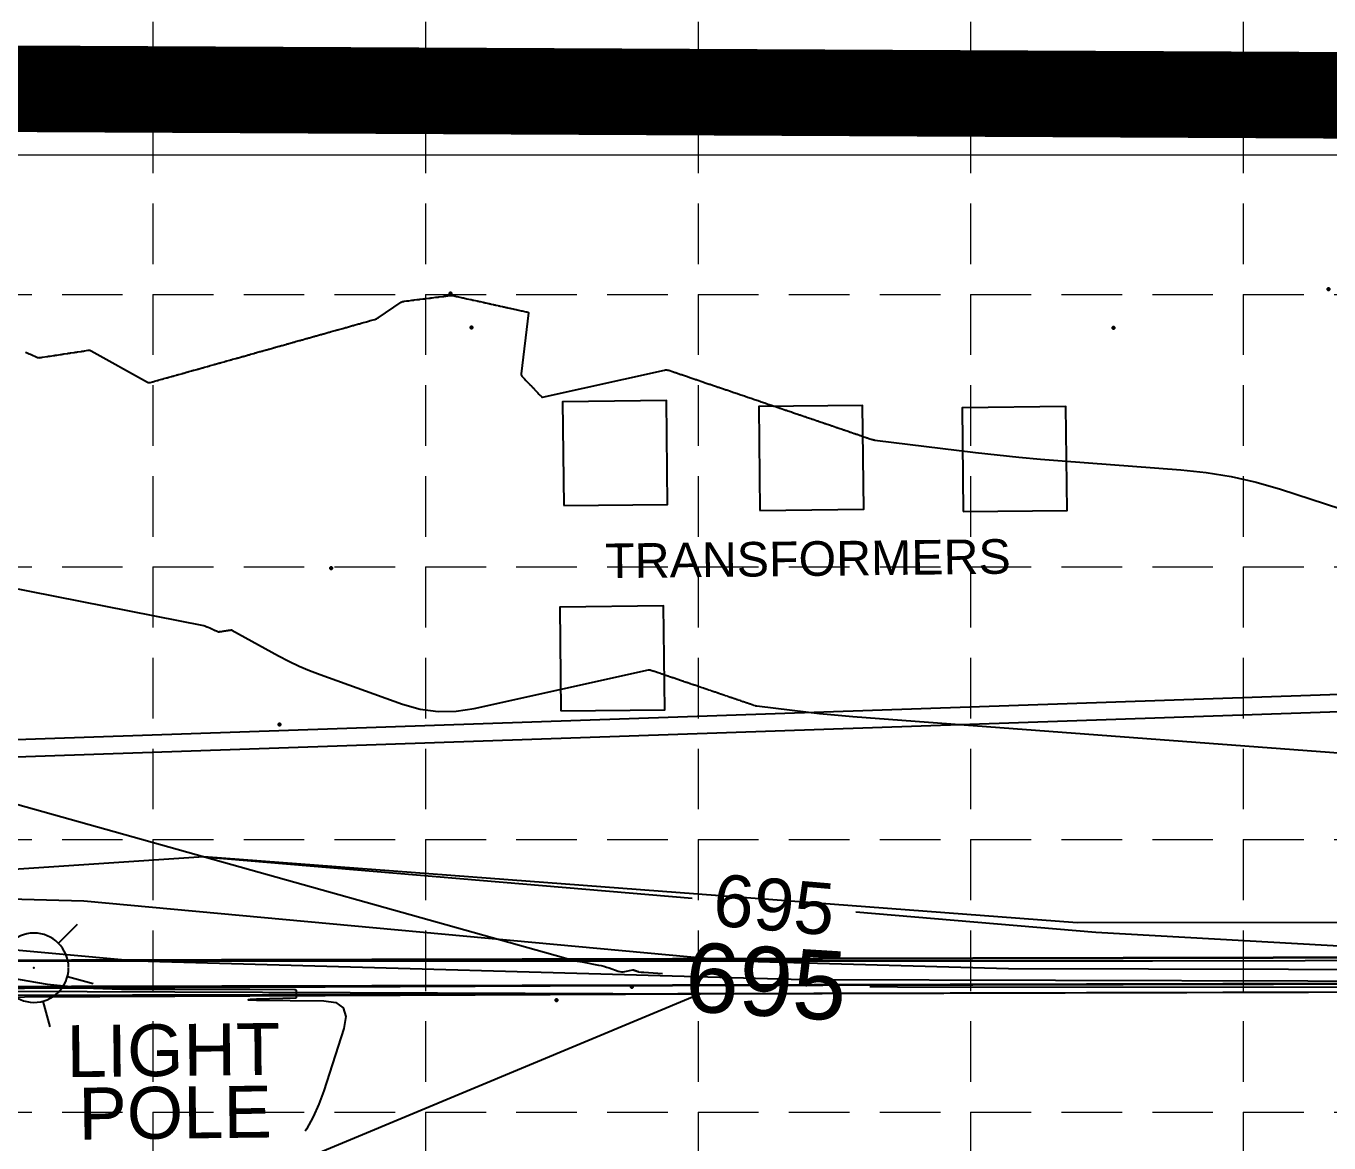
# Model space of a CAD drawing. Header units: feet. Extents: x 2331696 to 2332706, y 6924295 to 6924927.
# Drawn here: x 2331925.9 to 2332001.2, y 6924750.9 to 6924815.4 of the extents above; entities that cross this region are included whole.
import ezdxf
from ezdxf.enums import TextEntityAlignment as Align

# ---------------------------------------------------------------- set-up
doc = ezdxf.new("R2010")
doc.units = ezdxf.units.FT
doc.header["$MEASUREMENT"] = 0
doc.linetypes.add('DASHED', pattern=[0.75, 0.5, -0.25])
doc.linetypes.add('HIDDEN', pattern=[0.375, 0.25, -0.125])
doc.layers.add('A-Wall-Prht-N', color=142, linetype='Continuous', lineweight=35)
for name, color, linetype in [('BNDY', 7, 'Continuous'), ('EC', 35, 'Continuous'), ('EX-LIGHT-POLE', 11, 'Continuous'), ('EX-SPOT-ELEV', 7, 'Continuous'), ('EX-SS', 90, 'Continuous'), ('EX-STRUCT', 11, 'Continuous'), ('GRID', 254, 'HIDDEN'), ('Level 58', 7, 'Continuous'), ('PC', 35, 'Continuous'), ('PROP-B-CURB', 15, 'Continuous'), ('PROP-F-CURB', 4, 'Continuous'), ('SRF-FLT', 7, 'Continuous'), ('TXT-FRZ', 4, 'Continuous')]:
    doc.layers.add(name, color=color, linetype=linetype)
doc.styles.get("Standard").update_dxf_attribs({"font": 'ARIAL.TTF'})

# ---------------------------------------------------------------- blocks, each defined once
blk = doc.blocks.new('SURFPT_253')
at = {"layer": 'Level 58', "color": 51, "linetype": 'Continuous', "lineweight": 53}
blk.add_point((0, 0), dxfattribs=at)
blk = doc.blocks.new('SURFPT_254')
at = {"layer": 'Level 58', "color": 51, "linetype": 'Continuous', "lineweight": 53}
blk.add_point((0, 0), dxfattribs=at)
blk = doc.blocks.new('SURFPT_745')
at = {"layer": 'Level 58', "color": 51, "linetype": 'Continuous', "lineweight": 53}
blk.add_point((0, 0), dxfattribs=at)
blk = doc.blocks.new('SURFPT_754')
at = {"layer": 'Level 58', "color": 51, "linetype": 'Continuous', "lineweight": 53}
blk.add_point((0, 0), dxfattribs=at)
blk = doc.blocks.new('SURFPT_755')
at = {"layer": 'Level 58', "color": 51, "linetype": 'Continuous', "lineweight": 53}
blk.add_point((0, 0), dxfattribs=at)
blk = doc.blocks.new('SURFPT_771')
at = {"layer": 'Level 58', "color": 51, "linetype": 'Continuous', "lineweight": 53}
blk.add_point((0, 0), dxfattribs=at)
blk = doc.blocks.new('SURFPT_772')
at = {"layer": 'Level 58', "color": 51, "linetype": 'Continuous', "lineweight": 53}
blk.add_point((0, 0), dxfattribs=at)
blk = doc.blocks.new('SURFPT_773')
at = {"layer": 'Level 58', "color": 51, "linetype": 'Continuous', "lineweight": 53}
blk.add_point((0, 0), dxfattribs=at)
blk = doc.blocks.new('SURFPT_642')
at = {"layer": 'Level 58', "color": 51, "linetype": 'Continuous', "lineweight": 53}
blk.add_point((0, 0), dxfattribs=at)
blk = doc.blocks.new('SURFPT_643')
at = {"layer": 'Level 58', "color": 51, "linetype": 'Continuous', "lineweight": 53}
blk.add_point((0, 0), dxfattribs=at)

msp = doc.modelspace()

# ---------------------------------------------------------------- linework, layer by layer
at = {"layer": 'A-Wall-Prht-N', "color": 7}
msp.add_lwpolyline([(2332342.046, 6924782.164), (2332346.046, 6924782.182), (2332350.566, 6924777.701), (2332521.074, 6924778.435, -0.003954), (2332529.18, 6924778.406), (2332571.605, 6924777.918), (2332571.623, 6924779.417), (2332529.197, 6924779.906, 0.003954), (2332521.067, 6924779.935), (2332351.18, 6924779.204), (2332346.661, 6924783.684), (2332341.419, 6924783.662), (2332336.938, 6924779.142), (2332212.825, 6924778.608, 0.03431), (2332178.373, 6924776.092), (2332087.926, 6924763.209, -0.034816), (2332067.394, 6924761.73), (2331919.799, 6924761.393), (2331919.802, 6924759.893), (2332067.397, 6924760.23, 0.034816), (2332088.138, 6924761.724), (2332178.585, 6924774.607, -0.03431), (2332212.832, 6924777.108), (2332337.566, 6924777.645)], format="xyb", close=True, dxfattribs=at)
at = {"layer": 'BNDY', "linetype": 'Continuous', "lineweight": 0}
msp.add_lwpolyline([(2332407.681, 6924806.487), (2332041.18, 6924807.948), (2331770.228, 6924807.948), (2331758.557, 6924760.997), (2331747.073, 6924740.516), (2331779.692, 6924716.106), (2331821.81, 6924719.35), (2331922.003, 6924717.654), (2331921.934, 6924691.763), (2331923.208, 6924656.959), (2331965.925, 6924658.843), (2331963.632, 6924721.698), (2332002.581, 6924722.535), (2332003.901, 6924704.099), (2332100.536, 6924705.982), (2332103.049, 6924720.008), (2332172.135, 6924721.191), (2332172.838, 6924658.214), (2332216.086, 6924649.985), (2332218.475, 6924510.309)], dxfattribs=at)
at = {"layer": 'EC', "flags": 128}
for points, elevation in [([(2331925.834, 6924796.566), (2331925.906, 6924796.534), (2331925.977, 6924796.503), (2331926.049, 6924796.472), (2331926.12, 6924796.441), (2331926.528, 6924796.262), (2331926.556, 6924796.252), (2331926.584, 6924796.246), (2331926.613, 6924796.244), (2331926.643, 6924796.247), (2331926.74, 6924796.261), (2331926.76, 6924796.264), (2331926.781, 6924796.267), (2331926.802, 6924796.27), (2331926.823, 6924796.274), (2331927.066, 6924796.31), (2331927.119, 6924796.318), (2331927.171, 6924796.326), (2331927.223, 6924796.334), (2331927.275, 6924796.341), (2331927.476, 6924796.372), (2331927.519, 6924796.378), (2331927.562, 6924796.385), (2331927.605, 6924796.391), (2331927.648, 6924796.398), (2331927.864, 6924796.43), (2331927.91, 6924796.437), (2331927.956, 6924796.444), (2331928.002, 6924796.451), (2331928.048, 6924796.458), (2331928.261, 6924796.489), (2331928.306, 6924796.496), (2331928.352, 6924796.503), (2331928.398, 6924796.51), (2331928.443, 6924796.517), (2331928.658, 6924796.549), (2331928.704, 6924796.556), (2331928.75, 6924796.563), (2331928.796, 6924796.57), (2331928.842, 6924796.577), (2331929.058, 6924796.609), (2331929.104, 6924796.616), (2331929.151, 6924796.623), (2331929.197, 6924796.63), (2331929.243, 6924796.637), (2331929.46, 6924796.669), (2331929.506, 6924796.673), (2331929.55, 6924796.669), (2331929.594, 6924796.657), (2331929.635, 6924796.638), (2331932.897, 6924794.831), (2331932.934, 6924794.815), (2331932.971, 6924794.807), (2331933.01, 6924794.806), (2331933.05, 6924794.814), (2331933.18, 6924794.85), (2331933.208, 6924794.858), (2331933.236, 6924794.866), (2331933.264, 6924794.874), (2331933.292, 6924794.882), (2331933.442, 6924794.924), (2331933.474, 6924794.933), (2331933.506, 6924794.942), (2331933.538, 6924794.951), (2331933.57, 6924794.96), (2331933.717, 6924795.001), (2331933.749, 6924795.01), (2331933.78, 6924795.019), (2331933.811, 6924795.028), (2331933.843, 6924795.036), (2331933.993, 6924795.079), (2331934.026, 6924795.088), (2331934.058, 6924795.097), (2331934.09, 6924795.106), (2331934.122, 6924795.115), (2331934.274, 6924795.158), (2331934.307, 6924795.167), (2331934.34, 6924795.176), (2331934.372, 6924795.185), (2331934.405, 6924795.194), (2331934.559, 6924795.237), (2331934.592, 6924795.247), (2331934.626, 6924795.256), (2331934.659, 6924795.265), (2331934.692, 6924795.275), (2331934.848, 6924795.319), (2331934.882, 6924795.328), (2331934.916, 6924795.338), (2331934.949, 6924795.347), (2331934.983, 6924795.356), (2331935.142, 6924795.401), (2331935.176, 6924795.411), (2331935.21, 6924795.42), (2331935.244, 6924795.43), (2331935.278, 6924795.439), (2331935.439, 6924795.485), (2331935.474, 6924795.494), (2331935.508, 6924795.504), (2331935.543, 6924795.514), (2331935.578, 6924795.523), (2331935.741, 6924795.569), (2331935.776, 6924795.579), (2331935.812, 6924795.589), (2331935.847, 6924795.599), (2331935.882, 6924795.609), (2331936.048, 6924795.655), (2331936.084, 6924795.665), (2331936.119, 6924795.675), (2331936.155, 6924795.685), (2331936.19, 6924795.695), (2331936.359, 6924795.743), (2331936.395, 6924795.753), (2331936.431, 6924795.763), (2331936.468, 6924795.773), (2331936.504, 6924795.783), (2331936.675, 6924795.832), (2331936.712, 6924795.842), (2331936.748, 6924795.852), (2331936.785, 6924795.862), (2331936.822, 6924795.873), (2331936.996, 6924795.922), (2331937.033, 6924795.932), (2331937.07, 6924795.943), (2331937.108, 6924795.953), (2331937.145, 6924795.963), (2331937.321, 6924796.013), (2331937.359, 6924796.024), (2331937.397, 6924796.034), (2331937.435, 6924796.045), (2331937.473, 6924796.056), (2331937.652, 6924796.106), (2331937.691, 6924796.117), (2331937.729, 6924796.128), (2331937.768, 6924796.138), (2331937.806, 6924796.149), (2331937.988, 6924796.2), (2331938.027, 6924796.211), (2331938.066, 6924796.222), (2331938.105, 6924796.233), (2331938.144, 6924796.244), (2331938.329, 6924796.296), (2331938.369, 6924796.307), (2331938.409, 6924796.318), (2331938.448, 6924796.33), (2331938.488, 6924796.341), (2331938.676, 6924796.393), (2331938.716, 6924796.405), (2331938.757, 6924796.416), (2331938.797, 6924796.427), (2331938.837, 6924796.439), (2331939.028, 6924796.492), (2331939.069, 6924796.504), (2331939.11, 6924796.515), (2331939.151, 6924796.527), (2331939.192, 6924796.538), (2331939.386, 6924796.593), (2331939.428, 6924796.605), (2331939.47, 6924796.616), (2331939.511, 6924796.628), (2331939.553, 6924796.64), (2331939.75, 6924796.695), (2331939.792, 6924796.707), (2331939.835, 6924796.719), (2331939.877, 6924796.731), (2331939.919, 6924796.743), (2331940.12, 6924796.799), (2331940.163, 6924796.811), (2331940.206, 6924796.823), (2331940.249, 6924796.835), (2331940.292, 6924796.847), (2331940.496, 6924796.904), (2331940.539, 6924796.917), (2331940.583, 6924796.929), (2331940.627, 6924796.941), (2331940.671, 6924796.953), (2331940.878, 6924797.012), (2331940.922, 6924797.024), (2331940.967, 6924797.037), (2331941.011, 6924797.049), (2331941.056, 6924797.062), (2331941.267, 6924797.121), (2331941.312, 6924797.134), (2331941.357, 6924797.146), (2331941.402, 6924797.159), (2331941.447, 6924797.172), (2331941.662, 6924797.232), (2331941.708, 6924797.245), (2331941.754, 6924797.258), (2331941.8, 6924797.271), (2331941.846, 6924797.283), (2331942.064, 6924797.345), (2331942.11, 6924797.358), (2331942.157, 6924797.371), (2331942.204, 6924797.384), (2331942.251, 6924797.397), (2331942.473, 6924797.459), (2331942.52, 6924797.473), (2331942.568, 6924797.486), (2331942.615, 6924797.5), (2331942.663, 6924797.513), (2331942.889, 6924797.576), (2331942.937, 6924797.59), (2331942.986, 6924797.604), (2331943.034, 6924797.617), (2331943.082, 6924797.631), (2331943.312, 6924797.695), (2331943.361, 6924797.709), (2331943.411, 6924797.723), (2331943.46, 6924797.737), (2331943.509, 6924797.751), (2331943.743, 6924797.816), (2331943.793, 6924797.83), (2331943.843, 6924797.844), (2331943.893, 6924797.858), (2331943.944, 6924797.873), (2331944.182, 6924797.939), (2331944.233, 6924797.954), (2331944.284, 6924797.968), (2331944.335, 6924797.982), (2331944.386, 6924797.997), (2331944.628, 6924798.065), (2331944.68, 6924798.079), (2331944.732, 6924798.094), (2331944.784, 6924798.109), (2331944.836, 6924798.123), (2331945.083, 6924798.192), (2331945.136, 6924798.207), (2331945.189, 6924798.222), (2331945.242, 6924798.237), (2331945.295, 6924798.252), (2331945.546, 6924798.322), (2331945.6, 6924798.338), (2331945.654, 6924798.353), (2331945.708, 6924798.368), (2331945.762, 6924798.383), (2331946.018, 6924798.455), (2331946.072, 6924798.472), (2331946.124, 6924798.494), (2331946.174, 6924798.52), (2331946.222, 6924798.549), (2331947.554, 6924799.443), (2331947.592, 6924799.465), (2331947.631, 6924799.483), (2331947.673, 6924799.496), (2331947.716, 6924799.504), (2331947.86, 6924799.521), (2331947.891, 6924799.525), (2331947.922, 6924799.529), (2331947.953, 6924799.533), (2331947.984, 6924799.537), (2331948.157, 6924799.558), (2331948.194, 6924799.563), (2331948.231, 6924799.568), (2331948.268, 6924799.572), (2331948.305, 6924799.577), (2331948.481, 6924799.599), (2331948.518, 6924799.603), (2331948.556, 6924799.608), (2331948.593, 6924799.613), (2331948.631, 6924799.617), (2331948.818, 6924799.641), (2331948.858, 6924799.646), (2331948.898, 6924799.65), (2331948.938, 6924799.655), (2331948.978, 6924799.66), (2331949.174, 6924799.685), (2331949.216, 6924799.69), (2331949.258, 6924799.695), (2331949.3, 6924799.7), (2331949.342, 6924799.706), (2331949.549, 6924799.731), (2331949.594, 6924799.737), (2331949.638, 6924799.743), (2331949.682, 6924799.748), (2331949.727, 6924799.754), (2331949.946, 6924799.781), (2331949.993, 6924799.787), (2331950.04, 6924799.792), (2331950.087, 6924799.798), (2331950.134, 6924799.804), (2331950.384, 6924799.835), (2331950.425, 6924799.839), (2331950.465, 6924799.838), (2331950.505, 6924799.835), (2331950.545, 6924799.828), (2331950.675, 6924799.799), (2331950.702, 6924799.793), (2331950.73, 6924799.787), (2331950.758, 6924799.781), (2331950.786, 6924799.775), (2331951.084, 6924799.709), (2331951.148, 6924799.695), (2331951.212, 6924799.681), (2331951.276, 6924799.666), (2331951.34, 6924799.652), (2331951.55, 6924799.606), (2331951.595, 6924799.596), (2331951.64, 6924799.586), (2331951.685, 6924799.576), (2331951.729, 6924799.567), (2331951.933, 6924799.522), (2331951.977, 6924799.512), (2331952.021, 6924799.502), (2331952.065, 6924799.493), (2331952.108, 6924799.483), (2331952.287, 6924799.444), (2331952.325, 6924799.435), (2331952.363, 6924799.427), (2331952.401, 6924799.418), (2331952.44, 6924799.41), (2331952.602, 6924799.374), (2331952.637, 6924799.366), (2331952.672, 6924799.359), (2331952.707, 6924799.351), (2331952.742, 6924799.343), (2331952.889, 6924799.311), (2331952.921, 6924799.304), (2331952.953, 6924799.297), (2331952.984, 6924799.29), (2331953.016, 6924799.283), (2331953.15, 6924799.253), (2331953.179, 6924799.247), (2331953.208, 6924799.24), (2331953.237, 6924799.234), (2331953.266, 6924799.228), (2331953.389, 6924799.2), (2331953.416, 6924799.195), (2331953.442, 6924799.189), (2331953.468, 6924799.183), (2331953.495, 6924799.177), (2331953.608, 6924799.152), (2331953.633, 6924799.147), (2331953.657, 6924799.141), (2331953.681, 6924799.136), (2331953.705, 6924799.131), (2331953.81, 6924799.108), (2331953.832, 6924799.103), (2331953.855, 6924799.098), (2331953.877, 6924799.093), (2331953.9, 6924799.088), (2331953.996, 6924799.067), (2331954.017, 6924799.062), (2331954.038, 6924799.057), (2331954.059, 6924799.053), (2331954.079, 6924799.048), (2331954.169, 6924799.028), (2331954.189, 6924799.024), (2331954.208, 6924799.02), (2331954.227, 6924799.016), (2331954.246, 6924799.011), (2331954.33, 6924798.993), (2331954.348, 6924798.989), (2331954.366, 6924798.985), (2331954.384, 6924798.981), (2331954.402, 6924798.977), (2331954.48, 6924798.96), (2331954.496, 6924798.956), (2331954.513, 6924798.953), (2331954.53, 6924798.949), (2331954.546, 6924798.945), (2331954.619, 6924798.929), (2331954.635, 6924798.926), (2331954.651, 6924798.922), (2331954.666, 6924798.919), (2331954.682, 6924798.915), (2331954.75, 6924798.9), (2331954.765, 6924798.897), (2331954.78, 6924798.894), (2331954.794, 6924798.891), (2331954.809, 6924798.887), (2331954.873, 6924798.873), (2331954.885, 6924798.869), (2331954.893, 6924798.862), (2331954.897, 6924798.852), (2331954.897, 6924798.839), (2331954.473, 6924795.309), (2331954.472, 6924795.274), (2331954.479, 6924795.241), (2331954.493, 6924795.211), (2331954.515, 6924795.183), (2331954.597, 6924795.096), (2331954.615, 6924795.077), (2331954.633, 6924795.059), (2331954.651, 6924795.04), (2331954.668, 6924795.022), (2331954.758, 6924794.928), (2331954.777, 6924794.907), (2331954.797, 6924794.887), (2331954.816, 6924794.867), (2331954.835, 6924794.847), (2331954.919, 6924794.759), (2331954.937, 6924794.74), (2331954.955, 6924794.721), (2331954.973, 6924794.702), (2331954.991, 6924794.683), (2331955.074, 6924794.597), (2331955.091, 6924794.578), (2331955.109, 6924794.56), (2331955.126, 6924794.541), (2331955.144, 6924794.523), (2331955.224, 6924794.439), (2331955.241, 6924794.421), (2331955.258, 6924794.403), (2331955.275, 6924794.385), (2331955.292, 6924794.367), (2331955.369, 6924794.286), (2331955.386, 6924794.269), (2331955.403, 6924794.252), (2331955.419, 6924794.234), (2331955.436, 6924794.217), (2331955.511, 6924794.138), (2331955.527, 6924794.121), (2331955.543, 6924794.104), (2331955.559, 6924794.087), (2331955.575, 6924794.071), (2331955.648, 6924793.994), (2331955.664, 6924793.98), (2331955.683, 6924793.972), (2331955.702, 6924793.969), (2331955.723, 6924793.971), (2331962.756, 6924795.528), (2331962.823, 6924795.539), (2331962.89, 6924795.54), (2331962.955, 6924795.531), (2331963.021, 6924795.514), (2331963.233, 6924795.442), (2331963.279, 6924795.426), (2331963.325, 6924795.411), (2331963.37, 6924795.395), (2331963.416, 6924795.38), (2331963.653, 6924795.299), (2331963.704, 6924795.281), (2331963.755, 6924795.264), (2331963.806, 6924795.247), (2331963.857, 6924795.23), (2331964.084, 6924795.152), (2331964.133, 6924795.136), (2331964.182, 6924795.119), (2331964.23, 6924795.102), (2331964.279, 6924795.086), (2331964.507, 6924795.008), (2331964.556, 6924794.992), (2331964.605, 6924794.975), (2331964.654, 6924794.958), (2331964.703, 6924794.942), (2331964.928, 6924794.865), (2331964.976, 6924794.849), (2331965.025, 6924794.832), (2331965.073, 6924794.816), (2331965.121, 6924794.799), (2331965.345, 6924794.723), (2331965.393, 6924794.707), (2331965.441, 6924794.691), (2331965.489, 6924794.674), (2331965.537, 6924794.658), (2331965.759, 6924794.582), (2331965.806, 6924794.566), (2331965.854, 6924794.55), (2331965.901, 6924794.534), (2331965.949, 6924794.518), (2331966.169, 6924794.443), (2331966.216, 6924794.427), (2331966.263, 6924794.411), (2331966.311, 6924794.395), (2331966.358, 6924794.379), (2331966.576, 6924794.304), (2331966.623, 6924794.288), (2331966.67, 6924794.273), (2331966.716, 6924794.257), (2331966.763, 6924794.241), (2331966.98, 6924794.167), (2331967.026, 6924794.151), (2331967.072, 6924794.135), (2331967.119, 6924794.12), (2331967.165, 6924794.104), (2331967.38, 6924794.031), (2331967.426, 6924794.015), (2331967.472, 6924794), (2331967.518, 6924793.984), (2331967.564, 6924793.968), (2331967.777, 6924793.896), (2331967.823, 6924793.88), (2331967.869, 6924793.865), (2331967.914, 6924793.849), (2331967.96, 6924793.834), (2331968.171, 6924793.762), (2331968.217, 6924793.746), (2331968.262, 6924793.731), (2331968.307, 6924793.715), (2331968.352, 6924793.7), (2331968.562, 6924793.629), (2331968.607, 6924793.613), (2331968.652, 6924793.598), (2331968.697, 6924793.583), (2331968.742, 6924793.568), (2331968.95, 6924793.497), (2331968.994, 6924793.482), (2331969.039, 6924793.466), (2331969.084, 6924793.451), (2331969.128, 6924793.436), (2331969.335, 6924793.366), (2331969.379, 6924793.351), (2331969.423, 6924793.336), (2331969.467, 6924793.321), (2331969.511, 6924793.306), (2331969.716, 6924793.236), (2331969.76, 6924793.221), (2331969.804, 6924793.206), (2331969.848, 6924793.191), (2331969.892, 6924793.176), (2331970.095, 6924793.107), (2331970.138, 6924793.092), (2331970.182, 6924793.078), (2331970.226, 6924793.063), (2331970.269, 6924793.048), (2331970.471, 6924792.979), (2331970.514, 6924792.965), (2331970.557, 6924792.95), (2331970.6, 6924792.935), (2331970.643, 6924792.921), (2331970.843, 6924792.853), (2331970.886, 6924792.838), (2331970.929, 6924792.823), (2331970.972, 6924792.809), (2331971.015, 6924792.794), (2331971.213, 6924792.727), (2331971.256, 6924792.712), (2331971.298, 6924792.698), (2331971.341, 6924792.683), (2331971.383, 6924792.669), (2331971.58, 6924792.602), (2331971.623, 6924792.587), (2331971.665, 6924792.573), (2331971.707, 6924792.559), (2331971.749, 6924792.544), (2331971.945, 6924792.478), (2331971.986, 6924792.464), (2331972.028, 6924792.449), (2331972.07, 6924792.435), (2331972.112, 6924792.421), (2331972.306, 6924792.355), (2331972.348, 6924792.341), (2331972.389, 6924792.327), (2331972.431, 6924792.313), (2331972.472, 6924792.298), (2331972.665, 6924792.233), (2331972.706, 6924792.219), (2331972.747, 6924792.205), (2331972.788, 6924792.191), (2331972.83, 6924792.177), (2331973.021, 6924792.112), (2331973.062, 6924792.098), (2331973.102, 6924792.084), (2331973.143, 6924792.07), (2331973.184, 6924792.056), (2331973.374, 6924791.992), (2331973.414, 6924791.978), (2331973.455, 6924791.964), (2331973.496, 6924791.95), (2331973.536, 6924791.936), (2331973.724, 6924791.872), (2331973.765, 6924791.859), (2331973.805, 6924791.845), (2331973.845, 6924791.831), (2331973.886, 6924791.818), (2331974.072, 6924791.754), (2331974.112, 6924791.74), (2331974.152, 6924791.727), (2331974.192, 6924791.713), (2331974.232, 6924791.7), (2331974.418, 6924791.637), (2331974.457, 6924791.623), (2331974.497, 6924791.61), (2331974.537, 6924791.596), (2331974.576, 6924791.583), (2331974.76, 6924791.52), (2331974.8, 6924791.508), (2331974.84, 6924791.497), (2331974.881, 6924791.489), (2331974.922, 6924791.483), (2331980.74, 6924790.775), (2331981.988, 6924790.631), (2331983.236, 6924790.501), (2331984.487, 6924790.386), (2331985.739, 6924790.285), (2331992.604, 6924789.773), (2331994.067, 6924789.62), (2331995.513, 6924789.381), (2331996.941, 6924789.056), (2331998.353, 6924788.644), (2332006.215, 6924786.095)], 697), ([(2331904.682, 6924786.964), (2331936.135, 6924780.772), (2331936.162, 6924780.766), (2331936.189, 6924780.759), (2331936.215, 6924780.75), (2331936.241, 6924780.739), (2331936.324, 6924780.703), (2331936.342, 6924780.695), (2331936.36, 6924780.687), (2331936.378, 6924780.679), (2331936.396, 6924780.672), (2331936.487, 6924780.632), (2331936.506, 6924780.623), (2331936.525, 6924780.615), (2331936.545, 6924780.606), (2331936.564, 6924780.598), (2331936.65, 6924780.56), (2331936.668, 6924780.552), (2331936.687, 6924780.544), (2331936.705, 6924780.536), (2331936.724, 6924780.528), (2331936.808, 6924780.491), (2331936.826, 6924780.483), (2331936.844, 6924780.475), (2331936.862, 6924780.467), (2331936.88, 6924780.459), (2331936.983, 6924780.414), (2331936.991, 6924780.411), (2331936.998, 6924780.41), (2331937.005, 6924780.41), (2331937.012, 6924780.41), (2331937.037, 6924780.414), (2331937.042, 6924780.415), (2331937.047, 6924780.415), (2331937.053, 6924780.416), (2331937.058, 6924780.417), (2331937.12, 6924780.426), (2331937.133, 6924780.428), (2331937.146, 6924780.43), (2331937.159, 6924780.432), (2331937.172, 6924780.434), (2331937.223, 6924780.442), (2331937.234, 6924780.443), (2331937.245, 6924780.445), (2331937.256, 6924780.447), (2331937.267, 6924780.448), (2331937.321, 6924780.457), (2331937.333, 6924780.458), (2331937.345, 6924780.46), (2331937.356, 6924780.462), (2331937.368, 6924780.464), (2331937.422, 6924780.472), (2331937.433, 6924780.473), (2331937.445, 6924780.475), (2331937.457, 6924780.477), (2331937.468, 6924780.479), (2331937.522, 6924780.487), (2331937.534, 6924780.488), (2331937.546, 6924780.49), (2331937.557, 6924780.492), (2331937.569, 6924780.494), (2331937.624, 6924780.502), (2331937.635, 6924780.504), (2331937.647, 6924780.505), (2331937.659, 6924780.507), (2331937.67, 6924780.509), (2331937.725, 6924780.517), (2331937.737, 6924780.518), (2331937.748, 6924780.517), (2331937.759, 6924780.514), (2331937.77, 6924780.509), (2331940.467, 6924779.015), (2331941.051, 6924778.707), (2331941.645, 6924778.424), (2331942.251, 6924778.165), (2331942.867, 6924777.931), (2331947.622, 6924776.235), (2331948.645, 6924775.946), (2331949.678, 6924775.807), (2331950.72, 6924775.816), (2331951.771, 6924775.976), (2331961.841, 6924778.206), (2331961.875, 6924778.211), (2331961.909, 6924778.211), (2331961.943, 6924778.207), (2331961.977, 6924778.198), (2331962.086, 6924778.161), (2331962.109, 6924778.153), (2331962.133, 6924778.145), (2331962.156, 6924778.137), (2331962.18, 6924778.129), (2331962.302, 6924778.088), (2331962.328, 6924778.079), (2331962.354, 6924778.07), (2331962.38, 6924778.061), (2331962.406, 6924778.052), (2331962.523, 6924778.012), (2331962.548, 6924778.004), (2331962.573, 6924777.995), (2331962.598, 6924777.987), (2331962.623, 6924777.978), (2331962.741, 6924777.938), (2331962.766, 6924777.93), (2331962.791, 6924777.921), (2331962.816, 6924777.913), (2331962.841, 6924777.904), (2331962.957, 6924777.865), (2331962.982, 6924777.856), (2331963.006, 6924777.848), (2331963.031, 6924777.839), (2331963.056, 6924777.831), (2331963.171, 6924777.792), (2331963.196, 6924777.783), (2331963.22, 6924777.775), (2331963.245, 6924777.767), (2331963.27, 6924777.758), (2331963.384, 6924777.72), (2331963.408, 6924777.711), (2331963.433, 6924777.703), (2331963.457, 6924777.695), (2331963.481, 6924777.686), (2331963.595, 6924777.648), (2331963.619, 6924777.64), (2331963.643, 6924777.631), (2331963.667, 6924777.623), (2331963.691, 6924777.615), (2331963.804, 6924777.577), (2331963.828, 6924777.568), (2331963.852, 6924777.56), (2331963.876, 6924777.552), (2331963.9, 6924777.544), (2331964.011, 6924777.506), (2331964.035, 6924777.498), (2331964.059, 6924777.49), (2331964.083, 6924777.482), (2331964.106, 6924777.474), (2331964.217, 6924777.436), (2331964.24, 6924777.428), (2331964.264, 6924777.42), (2331964.288, 6924777.412), (2331964.311, 6924777.404), (2331964.421, 6924777.367), (2331964.444, 6924777.359), (2331964.468, 6924777.351), (2331964.491, 6924777.343), (2331964.515, 6924777.335), (2331964.623, 6924777.298), (2331964.647, 6924777.29), (2331964.67, 6924777.282), (2331964.693, 6924777.274), (2331964.716, 6924777.266), (2331964.824, 6924777.229), (2331964.847, 6924777.222), (2331964.87, 6924777.214), (2331964.893, 6924777.206), (2331964.917, 6924777.198), (2331965.023, 6924777.162), (2331965.046, 6924777.154), (2331965.069, 6924777.146), (2331965.092, 6924777.138), (2331965.115, 6924777.13), (2331965.221, 6924777.094), (2331965.244, 6924777.087), (2331965.267, 6924777.079), (2331965.289, 6924777.071), (2331965.312, 6924777.063), (2331965.417, 6924777.028), (2331965.44, 6924777.02), (2331965.462, 6924777.012), (2331965.485, 6924777.005), (2331965.507, 6924776.997), (2331965.612, 6924776.961), (2331965.634, 6924776.954), (2331965.657, 6924776.946), (2331965.679, 6924776.939), (2331965.701, 6924776.931), (2331965.805, 6924776.896), (2331965.827, 6924776.888), (2331965.849, 6924776.881), (2331965.871, 6924776.873), (2331965.894, 6924776.866), (2331965.996, 6924776.831), (2331966.018, 6924776.823), (2331966.04, 6924776.816), (2331966.063, 6924776.808), (2331966.085, 6924776.801), (2331966.187, 6924776.766), (2331966.208, 6924776.759), (2331966.23, 6924776.751), (2331966.252, 6924776.744), (2331966.274, 6924776.736), (2331966.375, 6924776.702), (2331966.397, 6924776.694), (2331966.418, 6924776.687), (2331966.44, 6924776.68), (2331966.462, 6924776.672), (2331966.562, 6924776.638), (2331966.584, 6924776.631), (2331966.605, 6924776.623), (2331966.627, 6924776.616), (2331966.648, 6924776.609), (2331966.748, 6924776.575), (2331966.769, 6924776.568), (2331966.791, 6924776.56), (2331966.812, 6924776.553), (2331966.833, 6924776.546), (2331966.932, 6924776.512), (2331966.953, 6924776.505), (2331966.975, 6924776.498), (2331966.996, 6924776.491), (2331967.017, 6924776.483), (2331967.115, 6924776.45), (2331967.136, 6924776.443), (2331967.157, 6924776.436), (2331967.178, 6924776.429), (2331967.199, 6924776.421), (2331967.297, 6924776.388), (2331967.318, 6924776.381), (2331967.338, 6924776.374), (2331967.359, 6924776.367), (2331967.38, 6924776.36), (2331967.477, 6924776.327), (2331967.498, 6924776.32), (2331967.518, 6924776.313), (2331967.539, 6924776.306), (2331967.56, 6924776.299), (2331967.656, 6924776.266), (2331967.676, 6924776.259), (2331967.697, 6924776.252), (2331967.717, 6924776.245), (2331967.738, 6924776.238), (2331967.833, 6924776.206), (2331967.853, 6924776.199), (2331967.874, 6924776.192), (2331967.894, 6924776.185), (2331967.915, 6924776.178), (2331968.009, 6924776.146), (2331968.03, 6924776.139), (2331968.05, 6924776.134), (2331968.071, 6924776.13), (2331968.092, 6924776.127), (2331971.082, 6924775.763), (2331971.723, 6924775.689), (2331972.365, 6924775.622), (2331973.007, 6924775.563), (2331973.65, 6924775.511), (2332007.619, 6924772.978)], 696), ([(2331907.178, 6924775.542), (2331956.927, 6924761.584), (2331957.193, 6924761.513), (2331957.46, 6924761.447), (2331957.728, 6924761.388), (2331957.997, 6924761.334), (2331958.942, 6924761.157), (2331959.099, 6924761.124), (2331959.255, 6924761.086), (2331959.409, 6924761.041), (2331959.561, 6924760.99), (2331960.077, 6924760.806), (2331960.173, 6924760.778), (2331960.27, 6924760.765), (2331960.368, 6924760.766), (2331960.467, 6924760.781), (2331960.925, 6924760.883), (2331960.927, 6924760.883), (2331960.929, 6924760.883), (2331960.931, 6924760.883), (2331960.933, 6924760.882), (2331960.939, 6924760.88), (2331960.94, 6924760.88), (2331960.941, 6924760.88), (2331960.942, 6924760.879), (2331960.944, 6924760.879), (2331960.95, 6924760.876), (2331960.952, 6924760.876), (2331960.953, 6924760.875), (2331960.954, 6924760.875), (2331960.956, 6924760.875), (2331960.962, 6924760.872), (2331960.964, 6924760.872), (2331960.965, 6924760.871), (2331960.966, 6924760.871), (2331960.968, 6924760.871), (2331960.974, 6924760.868), (2331960.975, 6924760.868), (2331960.977, 6924760.867), (2331960.978, 6924760.867), (2331960.979, 6924760.867), (2331960.986, 6924760.864), (2331960.987, 6924760.864), (2331960.988, 6924760.864), (2331960.99, 6924760.863), (2331960.991, 6924760.863), (2331960.997, 6924760.86), (2331960.998, 6924760.86), (2331961, 6924760.86), (2331961.001, 6924760.859), (2331961.002, 6924760.859), (2331961.009, 6924760.857), (2331961.01, 6924760.856), (2331961.011, 6924760.856), (2331961.013, 6924760.855), (2331961.014, 6924760.855), (2331961.02, 6924760.853), (2331961.021, 6924760.852), (2331961.023, 6924760.852), (2331961.024, 6924760.851), (2331961.025, 6924760.851), (2331961.031, 6924760.849), (2331961.033, 6924760.848), (2331961.034, 6924760.848), (2331961.035, 6924760.848), (2331961.036, 6924760.847), (2331961.042, 6924760.845), (2331961.044, 6924760.845), (2331961.045, 6924760.844), (2331961.046, 6924760.844), (2331961.048, 6924760.843), (2331961.054, 6924760.841), (2331961.055, 6924760.841), (2331961.056, 6924760.84), (2331961.057, 6924760.84), (2331961.059, 6924760.84), (2331961.065, 6924760.838), (2331961.066, 6924760.837), (2331961.067, 6924760.837), (2331961.068, 6924760.836), (2331961.07, 6924760.836), (2331961.075, 6924760.834), (2331961.077, 6924760.833), (2331961.078, 6924760.833), (2331961.079, 6924760.833), (2331961.08, 6924760.832), (2331961.086, 6924760.83), (2331961.088, 6924760.83), (2331961.089, 6924760.829), (2331961.09, 6924760.829), (2331961.091, 6924760.828), (2331961.097, 6924760.827), (2331961.098, 6924760.826), (2331961.099, 6924760.826), (2331961.101, 6924760.825), (2331961.102, 6924760.825), (2331961.108, 6924760.823), (2331961.109, 6924760.822), (2331961.11, 6924760.822), (2331961.111, 6924760.822), (2331961.113, 6924760.821), (2331961.118, 6924760.819), (2331961.119, 6924760.819), (2331961.121, 6924760.818), (2331961.122, 6924760.818), (2331961.123, 6924760.818), (2331961.129, 6924760.816), (2331961.13, 6924760.815), (2331961.131, 6924760.815), (2331961.132, 6924760.814), (2331961.134, 6924760.814), (2331961.139, 6924760.812), (2331961.14, 6924760.812), (2331961.142, 6924760.811), (2331961.143, 6924760.811), (2331961.144, 6924760.811), (2331961.149, 6924760.809), (2331961.151, 6924760.808), (2331961.152, 6924760.808), (2331961.153, 6924760.807), (2331961.154, 6924760.807), (2331961.16, 6924760.805), (2331961.161, 6924760.805), (2331961.162, 6924760.804), (2331961.163, 6924760.804), (2331961.164, 6924760.804), (2331961.17, 6924760.802), (2331961.171, 6924760.801), (2331961.172, 6924760.801), (2331961.173, 6924760.801), (2331961.175, 6924760.8), (2331961.18, 6924760.798), (2331961.181, 6924760.798), (2331961.182, 6924760.797), (2331961.183, 6924760.797), (2331961.185, 6924760.797), (2331961.19, 6924760.795), (2331961.191, 6924760.794), (2331961.192, 6924760.794), (2331961.193, 6924760.794), (2331961.195, 6924760.793), (2331961.2, 6924760.791), (2331961.201, 6924760.791), (2331961.202, 6924760.791), (2331961.203, 6924760.79), (2331961.205, 6924760.79), (2331961.21, 6924760.788), (2331961.211, 6924760.788), (2331961.212, 6924760.787), (2331961.213, 6924760.787), (2331961.214, 6924760.787), (2331961.22, 6924760.785), (2331961.221, 6924760.784), (2331961.222, 6924760.784), (2331961.223, 6924760.784), (2331961.224, 6924760.783), (2331961.229, 6924760.781), (2331961.23, 6924760.781), (2331961.232, 6924760.781), (2331961.233, 6924760.78), (2331961.234, 6924760.78), (2331961.239, 6924760.778), (2331961.24, 6924760.778), (2331961.241, 6924760.777), (2331961.242, 6924760.777), (2331961.243, 6924760.777), (2331961.249, 6924760.775), (2331961.25, 6924760.775), (2331961.251, 6924760.774), (2331961.252, 6924760.774), (2331961.253, 6924760.773), (2331961.258, 6924760.772), (2331961.259, 6924760.771), (2331961.26, 6924760.771), (2331961.261, 6924760.771), (2331961.262, 6924760.771), (2331961.424, 6924760.751), (2331961.458, 6924760.747), (2331961.493, 6924760.743), (2331961.528, 6924760.74), (2331961.562, 6924760.738), (2331962.648, 6924760.657)], 695), ([(2331924.983, 6924760.418), (2331927.097, 6924760.052), (2331929.231, 6924759.832), (2331931.385, 6924759.757), (2331941.379, 6924759.751), (2331941.425, 6924759.744), (2331941.458, 6924759.724), (2331941.478, 6924759.691), (2331941.485, 6924759.645), (2331941.485, 6924759.443), (2331941.485, 6924759.421), (2331941.485, 6924759.399), (2331941.485, 6924759.377), (2331941.485, 6924759.354), (2331941.485, 6924759.282), (2331941.483, 6924759.268), (2331941.478, 6924759.258), (2331941.468, 6924759.252), (2331941.454, 6924759.25), (2331939.191, 6924759.175), (2331938.828, 6924759.16), (2331938.706, 6924759.149), (2331938.828, 6924759.139), (2331939.192, 6924759.133), (2331943.077, 6924759.091), (2331943.774, 6924758.985), (2331944.199, 6924758.682), (2331944.351, 6924758.183), (2331944.232, 6924757.489), (2331943.07, 6924753.883), (2331942.795, 6924753.123), (2331942.466, 6924752.39), (2331942.084, 6924751.682), (2331941.999, 6924751.549)], 694), ([(2331974.623, 6924759.911), (2331976.22, 6924759.895), (2332005.358, 6924759.876)], 695)]:
    msp.add_lwpolyline(points, dxfattribs=dict(at, elevation=elevation))
at = {"layer": 'EC', "elevation": 695}
for points in [[(2331936.141, 6924767.416), (2331964.361, 6924765.025)], [(2331973.827, 6924764.223), (2331987.694, 6924763.048), (2332007.914, 6924761.924)]]:
    msp.add_lwpolyline(points, dxfattribs=at)
at = {"layer": 'EX-LIGHT-POLE', "color": 7}
for p, q in [((2331928.827, 6924763.497), (2331927.743, 6924762.413)), ((2331928.259, 6924760.485), (2331929.743, 6924760.085)), ((2331926.843, 6924759.069), (2331927.243, 6924757.585))]:
    msp.add_line(p, q, dxfattribs=at)
msp.add_arc((2331926.328, 6924760.999), 2, 0.42971, 359.4695, dxfattribs=at)
msp.add_point((2331926.328, 6924760.999, 694.208), dxfattribs=at)
at = {"layer": 'EX-SS', "color": 7}
for p, q in [((2332195.649, 6924783.437), (2331788.969, 6924769.489)), ((2332195.684, 6924782.437), (2331789.003, 6924768.489))]:
    msp.add_line(p, q, dxfattribs=at)
at = {"layer": 'EX-STRUCT', "color": 7}
for points in [[(2331956.939, 6924787.697), (2331962.939, 6924787.765), (2331962.871, 6924793.764), (2331956.871, 6924793.696)], [(2331968.281, 6924787.424), (2331974.281, 6924787.492), (2331974.213, 6924793.491), (2331968.213, 6924793.423)], [(2331980.022, 6924787.356), (2331986.022, 6924787.424), (2331985.954, 6924793.424), (2331979.954, 6924793.356)], [(2331956.78, 6924775.837, 699.69), (2331962.78, 6924775.905, 699.69), (2331962.712, 6924781.904, 699.69), (2331956.712, 6924781.836, 699.69)]]:
    msp.add_3dface(points, dxfattribs=at)
at = {"layer": 'GRID', "color": 252, "linetype": 'HIDDEN', "lineweight": 0, "ltscale": 14}
for p, q in [((2331933.201, 6924910.153), (2331933.201, 6924358.833)), ((2331948.951, 6924910.153), (2331948.951, 6924358.833)), ((2331964.701, 6924910.153), (2331964.701, 6924358.833)), ((2331980.451, 6924910.153), (2331980.451, 6924358.833)), ((2331996.201, 6924910.153), (2331996.201, 6924358.833)), ((2331712.701, 6924799.903), (2332689.201, 6924799.903)), ((2331712.701, 6924784.153), (2332689.201, 6924784.153)), ((2331712.701, 6924768.403), (2332689.201, 6924768.403)), ((2331712.701, 6924752.653), (2332689.201, 6924752.653))]:
    msp.add_line(p, q, dxfattribs=at)
at = {"layer": 'PC'}
for points, elevation in [([(2331906.937, 6924765.458), (2331929.216, 6924764.864), (2331966.779, 6924761.398), (2331982.648, 6924760.954), (2332031.167, 6924760.834)], 694), ([(2331922.292, 6924762.312), (2331932.235, 6924761.394), (2331970.773, 6924760.315), (2332029.097, 6924760.171)], 693), ([(2331867.557, 6924760.871), (2331876.868, 6924760.3), (2331904.081, 6924759.721), (2331964.837, 6924759.496), (2331941.244, 6924749.655)], 692)]:
    msp.add_lwpolyline(points, dxfattribs=dict(at, elevation=elevation))
at = {"layer": 'PROP-B-CURB'}
msp.add_lwpolyline([(2332637.569, 6924777.158), (2332529.18, 6924778.406, 0.003954), (2332521.074, 6924778.435), (2332212.832, 6924777.108, 0.03431), (2332178.585, 6924774.607), (2332088.138, 6924761.724, -0.034816), (2332067.397, 6924760.23), (2331856.116, 6924759.747, 0.010184), (2331843.88, 6924759.47), (2331843.309, 6924759.445)], format="xyb", dxfattribs=at)
at = {"layer": 'PROP-F-CURB', "color": 7}
msp.add_lwpolyline([(2332637.564, 6924776.658), (2332529.174, 6924777.906, 0.003954), (2332521.076, 6924777.935), (2332212.834, 6924776.608, 0.03431), (2332178.655, 6924774.112), (2332088.208, 6924761.229, -0.034816), (2332067.398, 6924759.73), (2331856.118, 6924759.247, 0.010184), (2331843.901, 6924758.971), (2331843.33, 6924758.946)], format="xyb", dxfattribs=at)
at = {"layer": 'SRF-FLT'}
for points in [[(2332263.763, 6924779.677, 698), (2332215.619, 6924778.62, 697.5), (2332182.242, 6924777.959, 697), (2332141.322, 6924772.17, 697), (2332064.426, 6924763.669, 696), (2331986.605, 6924763.598, 695.1), (2331936.141, 6924767.416, 695), (2331906.937, 6924765.458, 694), (2331880.495, 6924763.737, 693), (2331856.191, 6924761.569, 692), (2331843.309, 6924759.445, 691.5), (2331843.275, 6924734.94, 691.999), (2331839.052, 6924722.645, 692), (2331857.29, 6924722.497, 693), (2331863.997, 6924722.525, 693.64), (2331890.33, 6924722.584, 695.36), (2331925.499, 6924722.694, 692.72)], [(2331843.328, 6924759.446, 691.5), (2331964.835, 6924759.996, 692.5), (2332070.224, 6924760.284, 693.32), (2332071.218, 6924760.304, 693.329), (2332072.214, 6924760.331, 693.339), (2332073.21, 6924760.365, 693.348), (2332074.205, 6924760.407, 693.358), (2332075.2, 6924760.455, 693.367), (2332076.195, 6924760.511, 693.377), (2332077.19, 6924760.574, 693.386), (2332078.183, 6924760.644, 693.396), (2332079.177, 6924760.721, 693.405), (2332080.17, 6924760.806, 693.414), (2332081.162, 6924760.897, 693.424), (2332082.153, 6924760.996, 693.433), (2332083.144, 6924761.102, 693.443), (2332084.134, 6924761.215, 693.452), (2332085.123, 6924761.335, 693.462), (2332086.112, 6924761.462, 693.471), (2332087.054, 6924761.59, 693.48), (2332089.389, 6924761.902, 693.5), (2332183.014, 6924775.409, 694.21)], [(2331843.33, 6924758.946, 691), (2331964.837, 6924759.496, 692), (2332070.23, 6924759.784, 692.82), (2332071.23, 6924759.804, 692.829), (2332072.229, 6924759.831, 692.839), (2332073.229, 6924759.866, 692.848), (2332074.228, 6924759.907, 692.858), (2332075.226, 6924759.956, 692.867), (2332076.225, 6924760.012, 692.877), (2332077.223, 6924760.075, 692.886), (2332078.22, 6924760.146, 692.896), (2332079.217, 6924760.223, 692.905), (2332080.214, 6924760.308, 692.914), (2332081.21, 6924760.4, 692.924), (2332082.205, 6924760.499, 692.933), (2332083.199, 6924760.605, 692.943), (2332084.193, 6924760.718, 692.952), (2332085.185, 6924760.839, 692.962), (2332086.177, 6924760.966, 692.971), (2332087.121, 6924761.094, 692.98), (2332089.458, 6924761.407, 693), (2332183.079, 6924774.913, 693.71)], [(2331919.799, 6924761.393, 692.64), (2331990.96, 6924761.401, 694.7), (2332061.588, 6924761.551, 695.71)]]:
    msp.add_polyline3d(points, dxfattribs=at)
at = {"layer": 'TXT-FRZ', "color": 1, "linetype": 'DASHED', "ltscale": 40, "const_width": 5}
msp.add_lwpolyline([(2332229.328, 6924810.282), (2331750.154, 6924812.641), (2331748.096, 6924712.325), (2331774.461, 6924699.665), (2331775.095, 6924714.144), (2331916.664, 6924712.864), (2331918.623, 6924651.496), (2331970.168, 6924651.746), (2331970.168, 6924711.374), (2331998.68, 6924711.374), (2332000.435, 6924655.253), (2332107.465, 6924658.322), (2332112.29, 6924681.56), (2332133.784, 6924684.191), (2332133.784, 6924706.551), (2332165.805, 6924706.99), (2332167.121, 6924656.13), (2332211.424, 6924644.731), (2332209.972, 6924510.548), (2332369.267, 6924511.786)], dxfattribs=at)

# ---------------------------------------------------------------- block references
at = {"layer": 'EX-SPOT-ELEV'}
for name, p in [('SURFPT_773', (2332001.135, 6924800.198, 697.999)), ('SURFPT_745', (2331950.395, 6924799.958, 697.008)), ('SURFPT_643', (2331951.616, 6924797.991, 696.861)), ('SURFPT_642', (2331988.713, 6924797.965, 697.504)), ('SURFPT_754', (2331943.502, 6924784.079, 696.58)), ('SURFPT_755', (2331940.526, 6924775.045, 695.661)), ('SURFPT_771', (2331960.873, 6924759.895, 694.943)), ('SURFPT_772', (2331956.517, 6924759.117, 694.318))]:
    msp.add_blockref(name, p, dxfattribs=at)
at = {"layer": 'EX-SPOT-ELEV', "rotation": 0.6484833333000002}
for name, p in [('SURFPT_254', (2331951.616, 6924797.991, 696.861)), ('SURFPT_253', (2331988.713, 6924797.965, 697.504))]:
    msp.add_blockref(name, p, dxfattribs=at)

# ---------------------------------------------------------------- texts
at = {"layer": 'EC'}
msp.add_text('695', height=4, rotation=356.43637, dxfattribs=at).set_placement((2331968.631, 6924760.21, 695), align=Align.MIDDLE_CENTER)
at = {"layer": 'EC', "insert": (2331969.094, 6924764.624, 695), "char_height": 3, "attachment_point": 5, "rotation": 355.15724}
msp.add_mtext('{695}', dxfattribs=at)
at = {"layer": 'EX-LIGHT-POLE', "color": 7}
for s, p in [('LIGHT', (2331928.23, 6924754.675, -33.663)), ('POLE', (2331928.914, 6924751.068, -33.663))]:
    msp.add_text(s, height=3, rotation=0.64848, dxfattribs=at).set_placement(p)
at = {"layer": 'EX-STRUCT', "color": 7}
msp.add_text('TRANSFORMERS', height=2, rotation=0.64848, dxfattribs=at).set_placement((2331971.05, 6924784.635, -697.606), align=Align.MIDDLE_CENTER)

doc.saveas('drawing.dxf')
